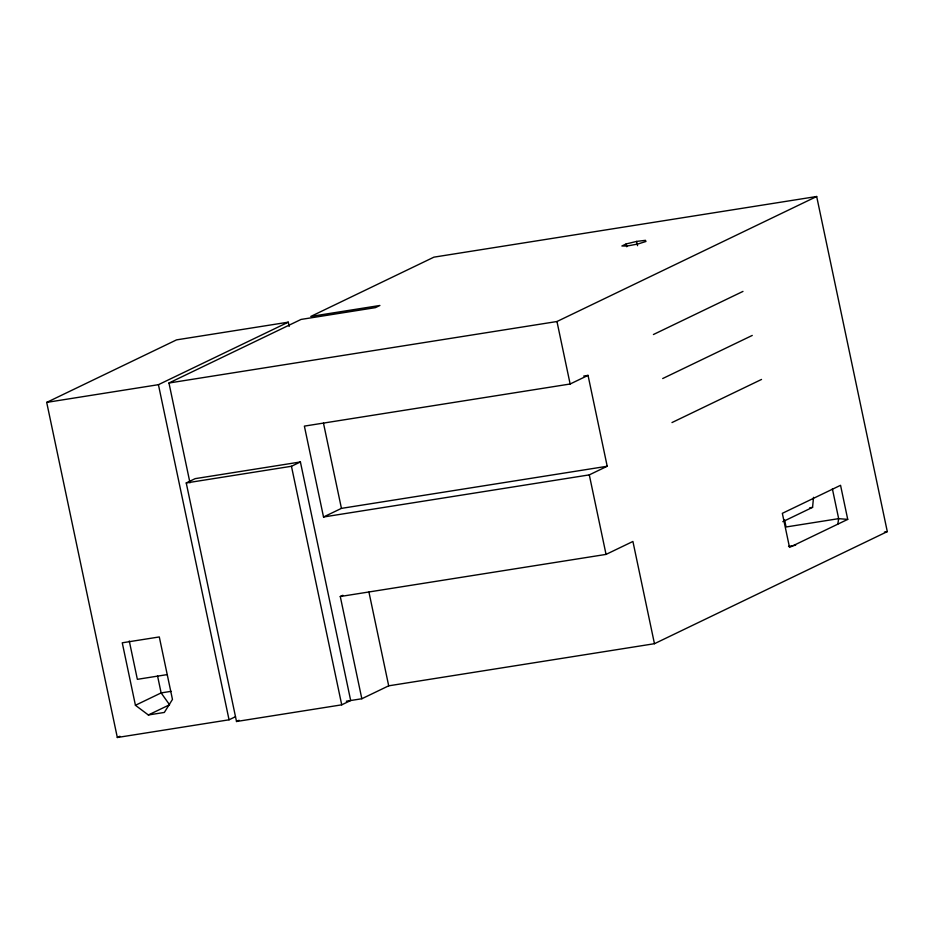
<?xml version="1.0" encoding="UTF-8"?>
<svg xmlns="http://www.w3.org/2000/svg" width="934" height="934" viewBox="0 0 934 934"><rect width="100%" height="100%" fill="white"/><g stroke="black" fill="none" stroke-linecap="round" stroke-linejoin="round"><path stroke-width="1.4" d="M782.82 521.662L812.58 507.337L813.514 497.332M837.833 524.056L838.662 518.65L832.381 488.832M235.496 716.693L229.052 719.799L117.322 737.498L46.7 402.391L176.549 339.871L288.291 322.172L289.19 326.445M46.7 402.391L158.43 384.68L288.291 322.172M189.987 482.831L168.961 383.01L301.052 319.428L375.433 307.636L379.904 305.476L310.788 316.439L433.925 257.154L816.678 196.502L887.3 531.609L654.454 643.701L388.696 685.825L361.832 698.749L346.351 701.201M626.154 243.937L621.892 245.992L627.064 246.027L637.77 244.031L645.954 241.486L645.452 240.33L636.638 241.416L626.154 243.937L626.761 246.774M186.24 482.948L195.194 478.64L300.409 461.968L350.682 700.523L341.727 704.831L236.512 721.503L186.24 482.948L291.455 466.276L300.409 461.968M168.961 383.01L556.968 321.518L816.678 196.502M653.415 334.524L742.974 291.408M570.137 384.002L588.046 375.375L607.205 466.253L589.296 474.881L323.526 516.992L304.379 426.114L570.137 384.002L556.968 321.518M323.526 516.992L341.435 508.376L607.205 466.253M662.696 378.539L752.255 335.434M671.978 422.565L761.525 379.449M361.832 698.749L340.28 596.511L342.848 595.285M135.43 705.287L148.343 714.977L164.337 712.444L172.463 699.414L159.294 636.941L122.261 642.802L135.43 705.287L161.127 692.911L171.097 691.335M148.343 714.977L169.568 704.761L161.127 692.911L157.542 675.877M117.322 737.498L119.914 736.249M236.512 721.503L239.069 720.277M340.28 596.511L606.049 554.399L632.913 541.463L654.454 643.701M847.733 519.386L789.522 547.406L782.342 513.326L840.553 485.306L847.733 519.386L838.662 518.65L786.066 526.986L784.56 519.888M583.738 376.063L588.046 375.375M809.731 507.792L812.58 507.337M788.529 546.378L795.651 545.246M884.428 532.065L887.3 531.609M167.268 674.593L137.356 679.333L129.277 640.993M636.638 241.416L637.537 245.677M589.296 474.881L606.049 554.399M368.942 592.098L388.696 685.825M323.479 423.172L341.435 508.376M291.455 466.276L341.727 704.831M158.43 384.68L229.052 719.799"/></g></svg>
